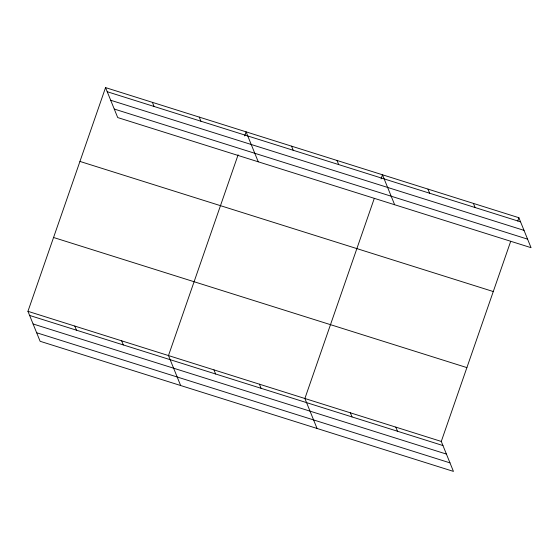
<?xml version="1.0" encoding="UTF-8"?>
<svg xmlns="http://www.w3.org/2000/svg" width="559" height="559" viewBox="0 0 559 559"><rect width="100%" height="100%" fill="white"/><g stroke="black" fill="none" stroke-linecap="round" stroke-linejoin="round"><path stroke-width="0.84" d="M510.633 241.509L441.282 441.435L453.447 471.398L40.115 341.283L27.95 311.321L105.553 87.602L518.885 217.717L531.05 247.679L117.718 117.565L105.553 87.602M238.12 154.808L168.483 355.559L180.648 385.521M244.66 135.942L246.086 131.84L258.251 161.803M374.23 198.571L304.886 398.497L317.051 428.46M381.063 178.88L382.482 174.778L394.647 204.741M517.746 221.001L518.885 217.717M107.223 91.725L520.562 221.846M110.689 100.257L524.021 230.371M114.253 109.04L527.591 239.154M79.944 161.432L493.276 291.546M53.559 237.491L466.891 367.605M27.95 311.321L441.282 441.435M29.627 315.444L442.959 445.558M33.086 323.968L446.417 454.083M36.656 332.752L449.988 462.866M473.417 203.406L475.094 207.529M427.949 189.096L429.626 193.218M337.014 160.468L338.691 164.591M291.553 146.158L293.223 150.28M395.814 427.125L397.491 431.248M350.353 412.808L352.023 416.93M199.242 117.097L200.912 121.219M152.397 102.353L154.067 106.476M259.418 384.187L261.088 388.309M213.95 369.869L215.627 373.992M121.638 340.815L123.315 344.938M74.794 326.065L76.471 330.187"/></g></svg>
